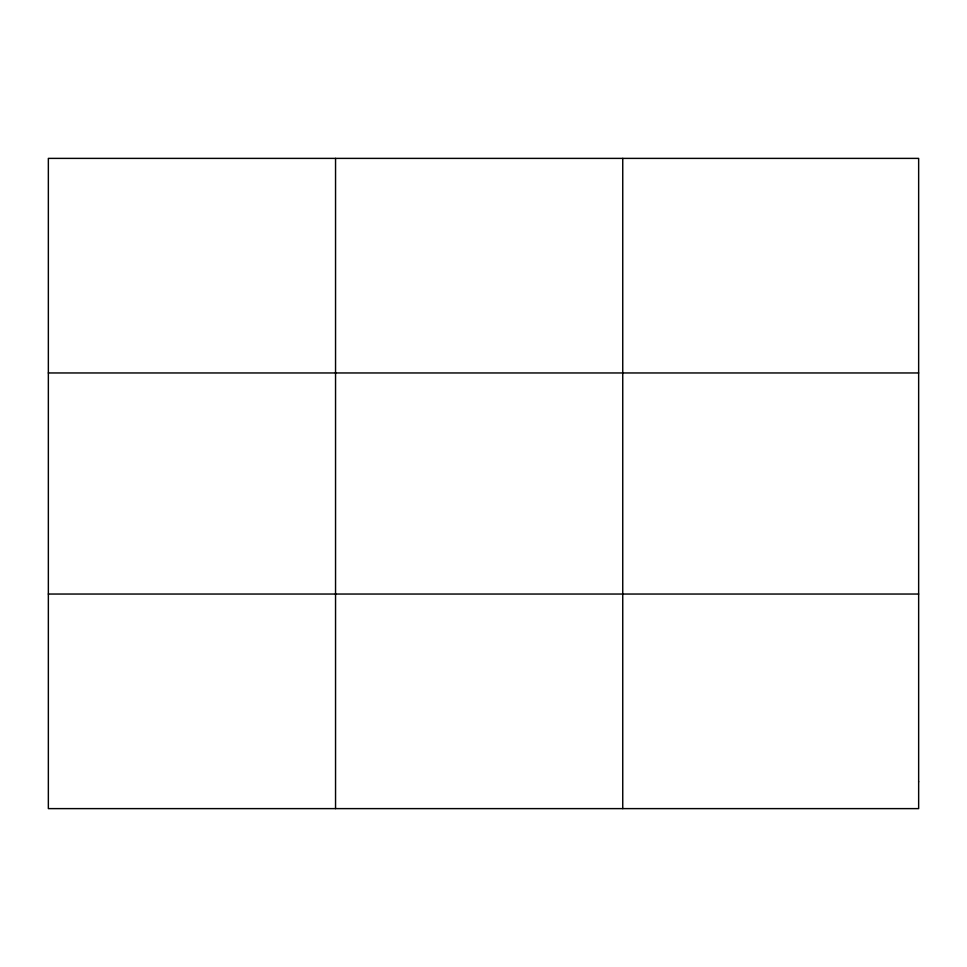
<?xml version="1.0" encoding="UTF-8"?>
<svg xmlns="http://www.w3.org/2000/svg" width="967" height="967" viewBox="0 0 967 967"><rect width="100%" height="100%" fill="white"/><g stroke="black" fill="none" stroke-linecap="round" stroke-linejoin="round"><path stroke-width="1.45" d="M335.549 808.617L335.549 158.383M622.748 808.617L622.748 158.383M48.35 372.96L918.65 372.96M48.35 594.04L918.65 594.04M918.65 781.795L918.65 808.617L48.35 808.617L48.35 158.383L918.65 158.383L918.65 781.795"/></g></svg>
